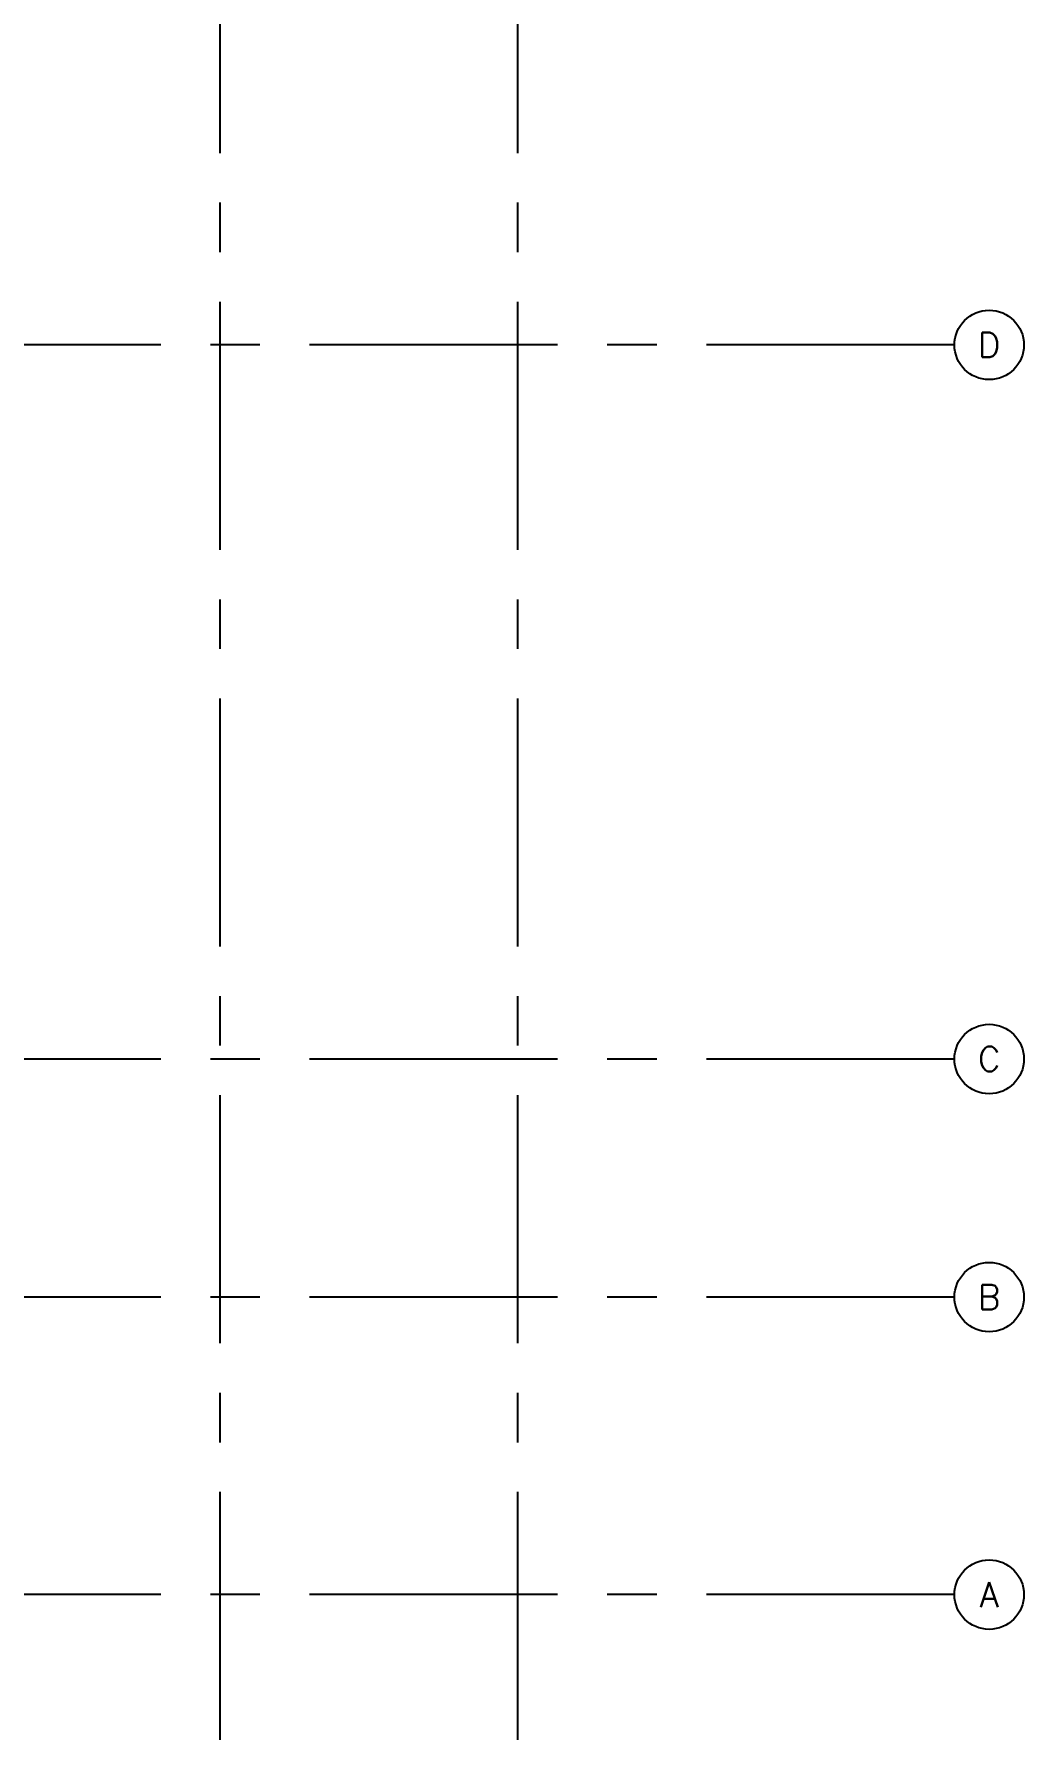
# Model space of a CAD drawing. Extents: x 417866231.7 to 417866328.5, y 43498046.7 to 43498124.2.
# Drawn here: x 417866297.8 to 417866307.78, y 43498046.72 to 43498063.92 of the extents above; entities that cross this region are included whole.
import ezdxf
from ezdxf.enums import TextEntityAlignment as Align

# ---------------------------------------------------------------- set-up
doc = ezdxf.new("R2010")
doc.units = 0
doc.header["$MEASUREMENT"] = 0
doc.linetypes.add('CENTERX2', pattern=[4, 2.5, -0.5, 0.5, -0.5])
for name, color, linetype in [('AX-CR', 7, 'CONTINUOUS'), ('AX-TXT', 2, 'CONTINUOUS'), ('AXES', 11, 'CENTERX2')]:
    doc.layers.add(name, color=color, linetype=linetype)
doc.styles.add('ROMANS', font='ROMANS.shx', dxfattribs={"width": 0.6})

# ---------------------------------------------------------------- blocks, each defined once
blk = doc.blocks.new('AXR')
at = {"layer": 'AX-CR'}
blk.add_circle((350, 0), 350, dxfattribs=at)
at = {"layer": 'AX-TXT', "style": 'ROMANS'}
blk.add_attdef('AX', text='', height=250, dxfattribs=at).set_placement((350, 0), align=Align.MIDDLE)

msp = doc.modelspace()

# ---------------------------------------------------------------- linework, layer by layer
at = {"layer": 'AXES'}
for p, q in [((417866299.679, 43498046.724), (417866299.679, 43498123.537)), ((417866302.679, 43498046.724), (417866302.679, 43498123.537)), ((417866307.079, 43498060.789), (417866239.039, 43498060.789)), ((417866307.079, 43498053.589), (417866239.039, 43498053.589)), ((417866307.079, 43498051.189), (417866239.039, 43498051.189)), ((417866307.079, 43498048.189), (417866239.039, 43498048.189))]:
    msp.add_line(p, q, dxfattribs=at)

# ---------------------------------------------------------------- block references
at = {"layer": 'AXES', "xscale": 0.0009999871253967285, "yscale": 0.001000002026557922, "zscale": 0.001}
for p, values in [((417866307.079, 43498060.789), {'AX': 'D'}), ((417866307.079, 43498053.589), {'AX': 'C'}), ((417866307.079, 43498051.189), {'AX': 'B'}), ((417866307.079, 43498048.189), {'AX': 'A'})]:
    msp.add_blockref('AXR', p, dxfattribs=at).add_auto_attribs(values)

doc.saveas('drawing.dxf')
